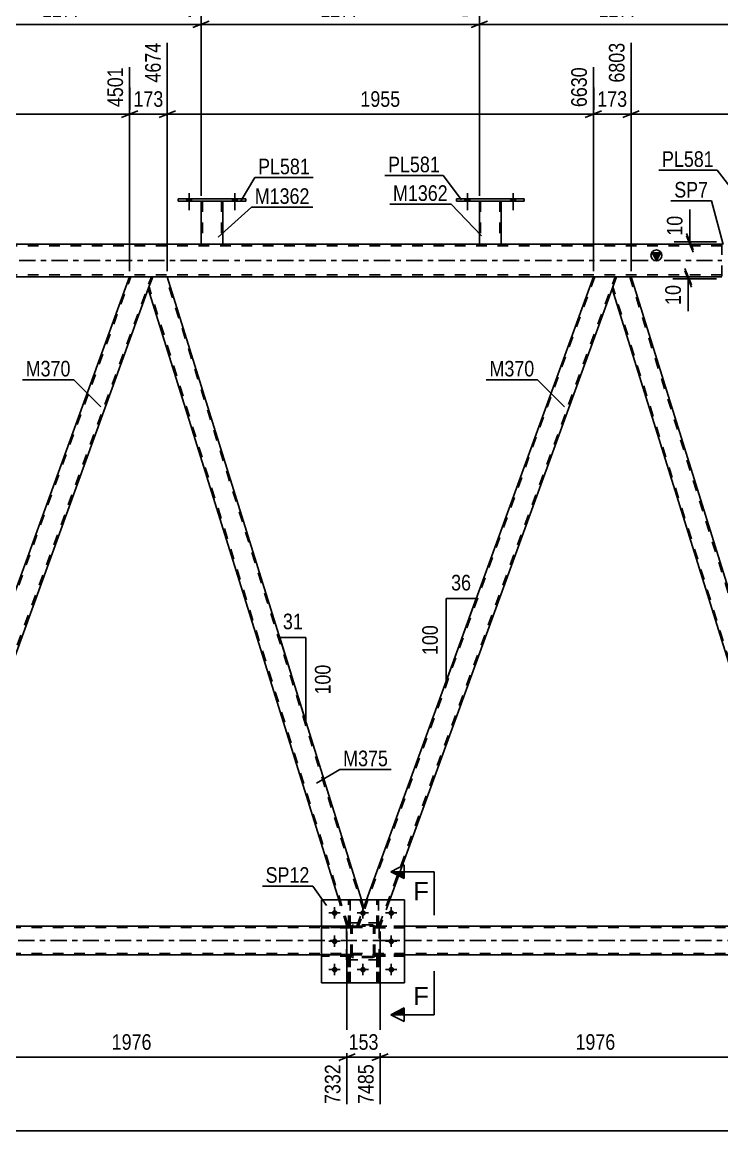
# Model space of a CAD drawing. Header units: millimetres. Extents: x -126 to 715, y -436 to 158.
# Drawn here: x 137.4 to 265.8, y -159.8 to 43.7 of the extents above; entities that cross this region are included whole.
import ezdxf

# ---------------------------------------------------------------- set-up
doc = ezdxf.new("R2010")
doc.units = ezdxf.units.MM
doc.linetypes.add('DXK_LINE_DOT2', pattern=[3.9198, 1.9599, -1.9599])
doc.linetypes.add('DXK_LINE_DOT3', pattern=[5.9187, 2.979, -0.9799, 0.9799, -0.9799])
doc.styles.add('Arial', font='ARIAL.TTF', dxfattribs={"height": 0.2})
doc.styles.add('Arial Narrow', font='ARIALN.TTF', dxfattribs={"height": 0.2})

# ---------------------------------------------------------------- blocks, each defined once
blk = doc.blocks.new('Bolt-232816294-70618 - 1357')
at = {"linetype": 'Continuous'}
for points in [[(167.59, 10.84), (168.47, 10.84), (168.47, 11.32), (167.59, 11.32)], [(175.99, 10.84), (176.87, 10.84), (176.87, 11.32), (175.99, 11.32)]]:
    blk.add_hatch(color=1, dxfattribs=at).paths.add_polyline_path(points)
at = {"color": 1, "linetype": 'Continuous'}
for p, q in [((168.03, 12.32), (168.03, 9.2)), ((176.43, 12.32), (176.43, 9.2)), ((167.59, 11.32), (167.59, 10.84)), ((168.47, 11.32), (168.47, 10.84)), ((175.99, 11.32), (175.99, 10.84)), ((176.87, 11.32), (176.87, 10.84))]:
    blk.add_line(p, q, dxfattribs=at)
blk = doc.blocks.new('Part-232816294-70592 - 1357')
at = {"color": 2, "linetype": 'Continuous'}
for p, q in [((170.23, 10.84), (170.23, 3)), ((174.23, 10.84), (174.23, 3))]:
    blk.add_line(p, q, dxfattribs=at)
at = {"color": 7, "linetype": 'DXK_LINE_DOT2'}
for p, q in [((170.23, 10.84), (174.23, 10.84)), ((170.23, 10.84), (170.23, 10.84)), ((170.23, 10.84), (170.23, 10.84)), ((170.47, 10.84), (170.47, 3)), ((173.99, 10.84), (173.99, 3)), ((174.23, 10.84), (174.23, 10.84)), ((174.23, 10.84), (174.23, 10.84)), ((174.23, 3), (170.23, 3))]:
    blk.add_line(p, q, dxfattribs=at)
blk = doc.blocks.new('Part-232816294-1746 - 1357')
at = {"color": 7, "linetype": 'DXK_LINE_DOT2'}
for p, q in [((207.55, -122.23), (202.15, -122.23)), ((202.15, -122.23), (202.15, -122.55)), ((202.15, -122.55), (207.55, -122.55)), ((202.75, -122.55), (202.75, -122.23)), ((207.55, -122.55), (207.55, -122.23))]:
    blk.add_line(p, q, dxfattribs=at)
blk = doc.blocks.new('Part-232816294-1460 - 1357')
at = {"color": 7, "linetype": 'DXK_LINE_DOT2'}
for p, q in [((113.97, -122.22), (157.36, -3)), ((117.71, -122.22), (161.1, -3)), ((161.36, -3), (157.1, -3)), ((160.54, -5.25), (161.36, -3)), ((113.71, -122.22), (114.97, -118.75)), ((117.97, -122.22), (113.71, -122.22))]:
    blk.add_line(p, q, dxfattribs=at)
at = {"color": 2, "linetype": 'Continuous'}
for p, q in [((114.97, -118.75), (157.1, -3)), ((117.97, -122.22), (160.54, -5.25))]:
    blk.add_line(p, q, dxfattribs=at)
blk = doc.blocks.new('Part-232816294-1465 - 1357')
at = {"color": 2, "linetype": 'Continuous'}
for p, q in [((161.36, -3), (160.54, -5.25)), ((199.69, -117.4), (164.03, -3)), ((195.5, -117.4), (160.54, -5.25))]:
    blk.add_line(p, q, dxfattribs=at)
at = {"color": 7, "linetype": 'DXK_LINE_DOT2'}
for p, q in [((164.03, -3), (161.36, -3)), ((199.97, -119.12), (163.78, -3)), ((197.25, -122.22), (160.68, -4.88)), ((197, -122.22), (195.5, -117.4)), ((200.11, -118.75), (199.69, -117.4)), ((198.84, -122.22), (200.11, -118.75)), ((197, -122.22), (198.84, -122.22))]:
    blk.add_line(p, q, dxfattribs=at)
blk = doc.blocks.new('Part-232816294-1470 - 1357')
at = {"color": 7, "linetype": 'DXK_LINE_DOT2'}
for p, q in [((242.49, -3), (199.1, -122.22)), ((202.85, -122.22), (246.24, -3)), ((242.24, -3), (246.49, -3)), ((246.49, -3), (245.67, -5.25)), ((200.6, -117.4), (198.84, -122.22)), ((204.86, -117.4), (203.1, -122.22)), ((203.1, -122.22), (198.84, -122.22))]:
    blk.add_line(p, q, dxfattribs=at)
at = {"color": 2, "linetype": 'Continuous'}
for p, q in [((200.6, -117.4), (242.24, -3)), ((245.67, -5.25), (204.86, -117.4))]:
    blk.add_line(p, q, dxfattribs=at)
blk = doc.blocks.new('Part-232816294-1587 - 1357')
at = {"color": 7, "linetype": 'DXK_LINE_DOT2'}
for p, q in [((202.95, -121.59), (196.95, -121.59)), ((196.95, -128.39), (196.95, -121.59)), ((202.95, -128.39), (202.95, -121.59)), ((202.95, -128.39), (196.95, -128.39))]:
    blk.add_line(p, q, dxfattribs=at)
blk = doc.blocks.new('Part-232816294-1475 - 1357')
at = {"color": 2, "linetype": 'Continuous'}
for p, q in [((246.49, -3), (245.67, -5.25)), ((285.24, -118.75), (249.16, -3)), ((245.67, -5.25), (282.13, -122.22)), ((283.98, -122.22), (285.24, -118.75))]:
    blk.add_line(p, q, dxfattribs=at)
at = {"color": 7, "linetype": 'DXK_LINE_DOT2'}
for p, q in [((249.16, -3), (246.49, -3)), ((248.91, -3), (285.11, -119.12)), ((282.39, -122.22), (245.81, -4.88)), ((283.98, -122.22), (282.13, -122.22))]:
    blk.add_line(p, q, dxfattribs=at)
blk = doc.blocks.new('Part-232816294-1588 - 1357')
at = {"color": 7, "linetype": 'DXK_LINE_DOT2'}
for p, q in [((202.95, -121.59), (196.95, -121.59)), ((196.95, -128.39), (196.95, -121.59)), ((202.95, -128.39), (202.95, -121.59)), ((202.95, -128.39), (196.95, -128.39))]:
    blk.add_line(p, q, dxfattribs=at)
blk = doc.blocks.new('Part-232816294-1595 - 1357')
at = {"color": 2, "linetype": 'Continuous'}
for p, q in [((207.55, -117.4), (192.35, -117.4)), ((192.35, -117.4), (192.35, -132.6)), ((207.55, -117.4), (207.55, -132.6)), ((207.55, -132.6), (192.35, -132.6))]:
    blk.add_line(p, q, dxfattribs=at)
blk = doc.blocks.new('Part-232816294-1748 - 1357')
at = {"color": 7, "linetype": 'DXK_LINE_DOT2'}
for p, q in [((197.62, -127.76), (197.3, -127.76)), ((197.3, -127.76), (197.3, -132.59)), ((197.62, -132.59), (197.62, -127.76)), ((197.3, -128.36), (197.62, -128.36)), ((197.3, -132.59), (197.62, -132.59))]:
    blk.add_line(p, q, dxfattribs=at)
blk = doc.blocks.new('Part-232816294-1501 - 1357')
at = {"color": 7, "linetype": 'DXK_LINE_DOT2'}
for p, q in [((198.05, -122.03), (198.23, -122)), ((198.23, -122), (198.05, -122.03)), ((201.67, -122), (198.23, -122)), ((201.67, -122), (201.85, -122.03)), ((201.85, -122.03), (201.67, -122)), ((197.75, -122.48), (197.79, -122.29)), ((197.79, -122.29), (197.75, -122.48)), ((197.75, -127.52), (197.75, -122.48)), ((197.99, -122.48), (198.01, -122.38)), ((197.99, -127.52), (197.99, -122.48)), ((198.01, -122.38), (198.06, -122.31)), ((198.06, -122.31), (198.14, -122.25)), ((198.14, -122.25), (198.23, -122.24)), ((198.23, -122.24), (201.67, -122.24)), ((201.67, -122.24), (201.76, -122.25)), ((201.76, -122.25), (201.84, -122.31)), ((201.84, -122.31), (201.89, -122.38)), ((201.89, -122.38), (201.91, -122.48)), ((201.91, -127.52), (201.91, -122.48)), ((202.11, -122.29), (202.15, -122.48)), ((202.15, -122.48), (202.11, -122.29)), ((202.15, -127.52), (202.15, -122.48)), ((197.79, -127.7), (197.75, -127.52)), ((197.75, -127.52), (197.79, -127.7)), ((198.01, -127.61), (197.99, -127.52)), ((198.06, -127.69), (198.01, -127.61)), ((198.23, -128), (198.05, -127.96)), ((198.05, -127.96), (198.23, -128)), ((198.14, -127.74), (198.06, -127.69)), ((198.23, -127.76), (198.14, -127.74)), ((201.67, -127.76), (198.23, -127.76)), ((201.67, -128), (198.23, -128)), ((201.76, -127.74), (201.67, -127.76)), ((201.85, -127.96), (201.67, -128)), ((201.67, -128), (201.85, -127.96)), ((201.84, -127.69), (201.76, -127.74)), ((201.89, -127.61), (201.84, -127.69)), ((201.91, -127.52), (201.89, -127.61)), ((202.15, -127.52), (202.11, -127.7)), ((202.11, -127.7), (202.15, -127.52))]:
    blk.add_line(p, q, dxfattribs=at)
at = {"color": 7, "linetype": 'DXK_LINE_DOT3'}
blk.add_line((199.95, -125), (199.95, -125), dxfattribs=at)
at = {"color": 7, "linetype": 'DXK_LINE_DOT2'}
for centre, start, end in [((198.23, -122.48), 112.5, 157.5), ((198.23, -122.48), 112.5, 157.5), ((201.67, -122.48), 22.5, 67.5), ((201.67, -122.48), 22.5, 67.5), ((198.23, -127.52), 202.5, 247.5), ((198.23, -127.52), 202.5, 247.5), ((201.67, -127.52), 292.5, 337.5), ((201.67, -127.52), 292.5, 337.5)]:
    blk.add_arc(centre, 0.48, start, end, dxfattribs=at)
blk = doc.blocks.new('Part-232816294-1589 - 1357')
at = {"color": 7, "linetype": 'DXK_LINE_DOT2'}
for p, q in [((198.05, -122.03), (198.23, -122)), ((198.23, -122), (198.05, -122.03)), ((201.67, -122), (198.23, -122)), ((201.67, -122), (201.85, -122.03)), ((201.85, -122.03), (201.67, -122)), ((197.75, -122.48), (197.79, -122.29)), ((197.79, -122.29), (197.75, -122.48)), ((197.75, -127.52), (197.75, -122.48)), ((197.99, -122.48), (198.01, -122.38)), ((197.99, -127.52), (197.99, -122.48)), ((198.01, -122.38), (198.06, -122.31)), ((198.06, -122.31), (198.14, -122.25)), ((198.14, -122.25), (198.23, -122.24)), ((198.23, -122.24), (201.67, -122.24)), ((201.67, -122.24), (201.76, -122.25)), ((201.76, -122.25), (201.84, -122.31)), ((201.84, -122.31), (201.89, -122.38)), ((201.89, -122.38), (201.91, -122.48)), ((201.91, -127.52), (201.91, -122.48)), ((202.11, -122.29), (202.15, -122.48)), ((202.15, -122.48), (202.11, -122.29)), ((202.15, -127.52), (202.15, -122.48)), ((197.79, -127.7), (197.75, -127.52)), ((197.75, -127.52), (197.79, -127.7)), ((198.01, -127.61), (197.99, -127.52)), ((198.06, -127.69), (198.01, -127.61)), ((198.23, -128), (198.05, -127.96)), ((198.05, -127.96), (198.23, -128)), ((198.14, -127.74), (198.06, -127.69)), ((198.23, -127.76), (198.14, -127.74)), ((201.67, -127.76), (198.23, -127.76)), ((201.67, -128), (198.23, -128)), ((201.76, -127.74), (201.67, -127.76)), ((201.85, -127.96), (201.67, -128)), ((201.67, -128), (201.85, -127.96)), ((201.84, -127.69), (201.76, -127.74)), ((201.89, -127.61), (201.84, -127.69)), ((201.91, -127.52), (201.89, -127.61)), ((202.15, -127.52), (202.11, -127.7)), ((202.11, -127.7), (202.15, -127.52))]:
    blk.add_line(p, q, dxfattribs=at)
at = {"color": 7, "linetype": 'DXK_LINE_DOT3'}
blk.add_line((199.95, -125), (199.95, -125), dxfattribs=at)
at = {"color": 7, "linetype": 'DXK_LINE_DOT2'}
for centre, start, end in [((198.23, -122.48), 112.5, 157.5), ((198.23, -122.48), 112.5, 157.5), ((201.67, -122.48), 22.5, 67.5), ((201.67, -122.48), 22.5, 67.5), ((198.23, -127.52), 202.5, 247.5), ((198.23, -127.52), 202.5, 247.5), ((201.67, -127.52), 292.5, 337.5), ((201.67, -127.52), 292.5, 337.5)]:
    blk.add_arc(centre, 0.48, start, end, dxfattribs=at)
blk = doc.blocks.new('Part-232816294-1590 - 1357')
at = {"color": 7, "linetype": 'DXK_LINE_DOT2'}
for p, q in [((192.35, -117.4), (207.55, -117.4)), ((192.35, -117.4), (192.35, -132.6)), ((207.55, -117.4), (207.55, -132.6)), ((192.35, -132.6), (207.55, -132.6))]:
    blk.add_line(p, q, dxfattribs=at)
blk = doc.blocks.new('Part-232816294-1596 - 1357')
at = {"color": 7, "linetype": 'DXK_LINE_DOT2'}
for p, q in [((202.5, -132.59), (202.5, -127.76)), ((202.5, -127.76), (202.82, -127.76)), ((202.82, -127.76), (202.82, -132.59)), ((202.5, -128.36), (202.82, -128.36)), ((202.82, -132.59), (202.5, -132.59))]:
    blk.add_line(p, q, dxfattribs=at)
blk = doc.blocks.new('Part-232816294-1597 - 1357')
at = {"color": 7, "linetype": 'DXK_LINE_DOT2'}
for p, q in [((197.3, -132.59), (197.3, -127.76)), ((197.3, -127.76), (197.62, -127.76)), ((197.62, -127.76), (197.62, -132.59)), ((197.3, -128.36), (197.62, -128.36)), ((197.62, -132.59), (197.3, -132.59))]:
    blk.add_line(p, q, dxfattribs=at)
blk = doc.blocks.new('Part-232816294-1639 - 1357')
at = {"color": 7, "linetype": 'DXK_LINE_DOT2'}
for p, q in [((595.76, -122.46), (-64.56, -122.46)), ((22.08, -122.22), (595.76, -122.22)), ((207.55, -122.22), (192.35, -122.22)), ((595.76, -127.26), (-64.56, -127.26)), ((207.55, -127.5), (192.35, -127.5))]:
    blk.add_line(p, q, dxfattribs=at)
at = {"color": 2, "linetype": 'Continuous'}
for p, q in [((192.35, -122.22), (37.28, -122.22)), ((447.76, -122.22), (207.55, -122.22)), ((192.35, -127.5), (37.28, -127.5)), ((447.76, -127.5), (207.55, -127.5))]:
    blk.add_line(p, q, dxfattribs=at)
at = {"color": 7, "linetype": 'DXK_LINE_DOT3'}
blk.add_line((-64.56, -124.86), (595.76, -124.86), dxfattribs=at)
blk = doc.blocks.new('Bolt-232816294-1716 - 1357')
at = {"color": 1, "linetype": 'Continuous'}
for p, q in [((193.71, -119.8), (194.4, -119.8)), ((194.75, -118.76), (194.75, -119.45)), ((195.79, -119.8), (195.1, -119.8)), ((198.91, -119.8), (199.6, -119.8)), ((199.95, -118.76), (199.95, -119.45)), ((200.99, -119.8), (200.3, -119.8)), ((204.11, -119.8), (204.8, -119.8)), ((205.15, -118.76), (205.15, -119.45)), ((206.19, -119.8), (205.5, -119.8)), ((194.75, -120.84), (194.75, -120.14)), ((199.95, -120.84), (199.95, -120.14)), ((205.15, -120.84), (205.15, -120.14)), ((194.75, -123.96), (194.75, -124.65)), ((205.15, -123.96), (205.15, -124.65)), ((193.71, -125), (194.4, -125)), ((194.75, -126.04), (194.75, -125.34)), ((195.79, -125), (195.1, -125)), ((204.11, -125), (204.8, -125)), ((205.15, -126.04), (205.15, -125.34)), ((206.19, -125), (205.5, -125)), ((193.71, -130.2), (194.4, -130.2)), ((194.75, -129.16), (194.75, -129.85)), ((195.79, -130.2), (195.1, -130.2)), ((198.91, -130.2), (199.6, -130.2)), ((199.95, -129.16), (199.95, -129.85)), ((200.99, -130.2), (200.3, -130.2)), ((204.11, -130.2), (204.8, -130.2)), ((205.15, -129.16), (205.15, -129.85)), ((206.19, -130.2), (205.5, -130.2)), ((194.75, -131.24), (194.75, -130.54)), ((199.95, -131.24), (199.95, -130.54)), ((205.15, -131.24), (205.15, -130.54))]:
    blk.add_line(p, q, dxfattribs=at)
blk = doc.blocks.new('Bolt-232816294-1717 - 1357')
at = {"linetype": 'Continuous'}
for points in [[(195.27, -119.8, -1), (194.23, -119.8, -1)], [(200.47, -119.8, -1), (199.43, -119.8, -1)], [(205.67, -119.8, -1), (204.63, -119.8, -1)], [(195.27, -125, -1), (194.23, -125, -1)], [(205.67, -125, -1), (204.63, -125, -1)], [(195.27, -130.2, -1), (194.23, -130.2, -1)], [(200.47, -130.2, -1), (199.43, -130.2, -1)], [(205.67, -130.2, -1), (204.63, -130.2, -1)]]:
    blk.add_hatch(color=1, dxfattribs=at).paths.add_polyline_path(points)
at = {"color": 1, "linetype": 'Continuous'}
for p, q in [((195.79, -119.8), (193.71, -119.8)), ((194.75, -118.76), (194.75, -120.84)), ((200.99, -119.8), (198.91, -119.8)), ((199.95, -118.76), (199.95, -120.84)), ((206.19, -119.8), (204.11, -119.8)), ((205.15, -118.76), (205.15, -120.84)), ((194.75, -123.96), (194.75, -126.04)), ((205.15, -123.96), (205.15, -126.04)), ((195.79, -125), (193.71, -125)), ((206.19, -125), (204.11, -125)), ((195.79, -130.2), (193.71, -130.2)), ((194.75, -129.16), (194.75, -131.24)), ((200.99, -130.2), (198.91, -130.2)), ((199.95, -129.16), (199.95, -131.24)), ((206.19, -130.2), (204.11, -130.2)), ((205.15, -129.16), (205.15, -131.24))]:
    blk.add_line(p, q, dxfattribs=at)
blk = doc.blocks.new('Bolt-232816294-70620 - 1357')
at = {"linetype": 'Continuous'}
for points in [[(218.67, 10.84), (219.55, 10.84), (219.55, 11.32), (218.67, 11.32)], [(227.07, 10.84), (227.95, 10.84), (227.95, 11.32), (227.07, 11.32)]]:
    blk.add_hatch(color=1, dxfattribs=at).paths.add_polyline_path(points)
at = {"color": 1, "linetype": 'Continuous'}
for p, q in [((219.11, 12.32), (219.11, 9.2)), ((227.51, 12.32), (227.51, 9.2)), ((218.67, 11.32), (218.67, 10.84)), ((219.55, 11.32), (219.55, 10.84)), ((227.07, 11.32), (227.07, 10.84)), ((227.95, 11.32), (227.95, 10.84))]:
    blk.add_line(p, q, dxfattribs=at)
blk = doc.blocks.new('Bolt-232816294-70621 - 1357')
at = {"linetype": 'Continuous'}
for points in [[(218.67, 10.84), (219.55, 10.84), (219.55, 11.32), (218.67, 11.32)], [(227.07, 10.84), (227.95, 10.84), (227.95, 11.32), (227.07, 11.32)]]:
    blk.add_hatch(color=1, dxfattribs=at).paths.add_polyline_path(points)
at = {"color": 1, "linetype": 'Continuous'}
for p, q in [((219.11, 12.32), (219.11, 9.2)), ((227.51, 12.32), (227.51, 9.2)), ((218.67, 11.32), (218.67, 10.84)), ((219.55, 11.32), (219.55, 10.84)), ((227.07, 11.32), (227.07, 10.84)), ((227.95, 11.32), (227.95, 10.84))]:
    blk.add_line(p, q, dxfattribs=at)
blk = doc.blocks.new('Part-232816294-1741 - 1357')
at = {"color": 7, "linetype": 'DXK_LINE_DOT2'}
for p, q in [((202.5, -122.24), (202.5, -117.39)), ((202.5, -117.39), (202.82, -117.39)), ((202.82, -117.39), (202.82, -122.24)), ((202.5, -121.64), (202.82, -121.64)), ((202.82, -122.24), (202.5, -122.24))]:
    blk.add_line(p, q, dxfattribs=at)
blk = doc.blocks.new('Part-232816294-1742 - 1357')
at = {"color": 7, "linetype": 'DXK_LINE_DOT2'}
for p, q in [((197.3, -122.24), (197.3, -117.39)), ((197.3, -117.39), (197.62, -117.39)), ((197.62, -117.39), (197.62, -122.24)), ((197.3, -121.64), (197.62, -121.64)), ((197.3, -122.2), (197.3, -122.24)), ((197.62, -122.24), (197.3, -122.24))]:
    blk.add_line(p, q, dxfattribs=at)
blk = doc.blocks.new('Part-232816294-1743 - 1357')
at = {"color": 7, "linetype": 'DXK_LINE_DOT2'}
for p, q in [((197.75, -127.43), (192.35, -127.43)), ((192.35, -127.43), (192.35, -127.75)), ((197.75, -127.75), (192.35, -127.75)), ((197.15, -127.75), (197.15, -127.43)), ((197.75, -127.75), (197.75, -127.43))]:
    blk.add_line(p, q, dxfattribs=at)
blk = doc.blocks.new('Part-232816294-1744 - 1357')
at = {"color": 7, "linetype": 'DXK_LINE_DOT2'}
for p, q in [((197.75, -122.23), (192.35, -122.23)), ((192.35, -122.23), (192.35, -122.55)), ((197.75, -122.55), (192.35, -122.55)), ((197.15, -122.55), (197.15, -122.23)), ((197.75, -122.55), (197.75, -122.23))]:
    blk.add_line(p, q, dxfattribs=at)
blk = doc.blocks.new('Part-232816294-1745 - 1357')
at = {"color": 7, "linetype": 'DXK_LINE_DOT2'}
for p, q in [((207.55, -127.43), (202.15, -127.43)), ((202.15, -127.43), (202.15, -127.75)), ((202.15, -127.75), (207.55, -127.75)), ((202.75, -127.75), (202.75, -127.43)), ((207.55, -127.75), (207.55, -127.43))]:
    blk.add_line(p, q, dxfattribs=at)
blk = doc.blocks.new('Part-232816294-70593 - 1357')
at = {"color": 2, "linetype": 'Continuous'}
for p, q in [((166.03, 10.84), (166.03, 11.32)), ((166.03, 11.32), (178.43, 11.32)), ((178.43, 10.84), (166.03, 10.84)), ((178.43, 11.32), (178.43, 10.84))]:
    blk.add_line(p, q, dxfattribs=at)
blk = doc.blocks.new('Part-232816294-1747 - 1357')
at = {"color": 7, "linetype": 'DXK_LINE_DOT2'}
for p, q in [((202.82, -127.76), (202.5, -127.76)), ((202.5, -127.76), (202.5, -132.59)), ((202.82, -132.59), (202.82, -127.76)), ((202.5, -128.36), (202.82, -128.36)), ((202.5, -132.59), (202.82, -132.59))]:
    blk.add_line(p, q, dxfattribs=at)
blk = doc.blocks.new('Part-232816294-1749 - 1357')
at = {"color": 2, "linetype": 'Continuous'}
for p, q in [((202.5, -117.4), (202.5, -117.39)), ((202.82, -117.39), (202.5, -117.39)), ((202.82, -117.4), (202.82, -117.39))]:
    blk.add_line(p, q, dxfattribs=at)
at = {"color": 7, "linetype": 'DXK_LINE_DOT2'}
for p, q in [((202.5, -122.24), (202.5, -117.4)), ((202.82, -122.24), (202.82, -117.4)), ((202.5, -121.64), (202.82, -121.64)), ((202.82, -122.24), (202.5, -122.24))]:
    blk.add_line(p, q, dxfattribs=at)
blk = doc.blocks.new('Part-232816294-1750 - 1357')
at = {"color": 2, "linetype": 'Continuous'}
for p, q in [((197.3, -117.4), (197.3, -117.39)), ((197.62, -117.39), (197.3, -117.39)), ((197.62, -117.4), (197.62, -117.39))]:
    blk.add_line(p, q, dxfattribs=at)
at = {"color": 7, "linetype": 'DXK_LINE_DOT2'}
for p, q in [((197.3, -122.24), (197.3, -117.4)), ((197.62, -122.24), (197.62, -117.4)), ((197.3, -121.64), (197.62, -121.64)), ((197.62, -122.24), (197.3, -122.24))]:
    blk.add_line(p, q, dxfattribs=at)
blk = doc.blocks.new('Part-232816294-1751 - 1357')
at = {"color": 7, "linetype": 'DXK_LINE_DOT2'}
for p, q in [((197.75, -127.43), (192.35, -127.43)), ((192.35, -127.75), (192.35, -127.43)), ((197.75, -127.75), (192.35, -127.75)), ((197.15, -127.75), (197.15, -127.43)), ((197.75, -127.43), (197.75, -127.75))]:
    blk.add_line(p, q, dxfattribs=at)
blk = doc.blocks.new('Part-232816294-1752 - 1357')
at = {"color": 7, "linetype": 'DXK_LINE_DOT2'}
for p, q in [((197.75, -122.23), (192.35, -122.23)), ((192.35, -122.55), (192.35, -122.23)), ((197.75, -122.55), (192.35, -122.55)), ((197.15, -122.55), (197.15, -122.23)), ((197.75, -122.23), (197.75, -122.55))]:
    blk.add_line(p, q, dxfattribs=at)
blk = doc.blocks.new('Part-232816294-1753 - 1357')
at = {"color": 7, "linetype": 'DXK_LINE_DOT2'}
for p, q in [((202.15, -127.75), (202.15, -127.43)), ((202.15, -127.43), (207.55, -127.43)), ((207.55, -127.75), (202.15, -127.75)), ((202.75, -127.75), (202.75, -127.43)), ((207.55, -127.43), (207.55, -127.75))]:
    blk.add_line(p, q, dxfattribs=at)
blk = doc.blocks.new('Part-232816294-1754 - 1357')
at = {"color": 7, "linetype": 'DXK_LINE_DOT2'}
for p, q in [((202.15, -122.55), (202.15, -122.23)), ((202.15, -122.23), (207.55, -122.23)), ((207.55, -122.55), (202.15, -122.55)), ((202.75, -122.55), (202.75, -122.23)), ((207.55, -122.23), (207.55, -122.55))]:
    blk.add_line(p, q, dxfattribs=at)
blk = doc.blocks.new('Part-232816294-7418 - 1357')
at = {"linetype": 'Continuous'}
blk.add_hatch(color=2, dxfattribs=at).paths.add_polyline_path([(253.82, 0), (253.02, 1.4), (254.62, 1.4)])
at = {"color": 7, "linetype": 'DXK_LINE_DOT2'}
for p, q in [((265.82, 2.68), (-22.94, 2.68)), ((265.82, 3), (265.82, -3)), ((265.82, -2.68), (-22.94, -2.68))]:
    blk.add_line(p, q, dxfattribs=at)
at = {"color": 2, "linetype": 'Continuous'}
for p, q in [((265.82, 3), (77.71, 3)), ((253.82, 0), (253.02, 1.4)), ((253.02, 1.4), (254.62, 1.4)), ((254.62, 1.4), (253.82, 0)), ((265.82, -3), (77.71, -3))]:
    blk.add_line(p, q, dxfattribs=at)
at = {"color": 7, "linetype": 'DXK_LINE_DOT3'}
blk.add_line((-22.94, 0), (265.82, 0), dxfattribs=at)
at = {"color": 2, "linetype": 'Continuous'}
blk.add_circle((253.82, 0.9), 1, dxfattribs=at)
blk = doc.blocks.new('Part-232816294-70594 - 1357')
at = {"color": 2, "linetype": 'Continuous'}
for p, q in [((221.31, 10.84), (221.31, 3)), ((225.31, 10.84), (225.31, 3))]:
    blk.add_line(p, q, dxfattribs=at)
at = {"color": 7, "linetype": 'DXK_LINE_DOT2'}
for p, q in [((221.31, 10.84), (225.31, 10.84)), ((221.31, 10.84), (221.31, 10.84)), ((221.31, 10.84), (221.31, 10.84)), ((221.55, 10.84), (221.55, 3)), ((225.07, 10.84), (225.07, 3)), ((225.31, 10.84), (225.31, 10.84)), ((225.31, 10.84), (225.31, 10.84)), ((225.31, 3), (221.31, 3))]:
    blk.add_line(p, q, dxfattribs=at)
blk = doc.blocks.new('Part-232816294-70595 - 1357')
at = {"color": 2, "linetype": 'Continuous'}
for p, q in [((217.11, 10.84), (217.11, 11.32)), ((217.11, 11.32), (229.51, 11.32)), ((229.51, 10.84), (217.11, 10.84)), ((229.51, 11.32), (229.51, 10.84))]:
    blk.add_line(p, q, dxfattribs=at)
blk = doc.blocks.new('Bolt-232816294-70619 - 1357')
at = {"linetype": 'Continuous'}
for points in [[(167.59, 10.84), (168.47, 10.84), (168.47, 11.32), (167.59, 11.32)], [(175.99, 10.84), (176.87, 10.84), (176.87, 11.32), (175.99, 11.32)]]:
    blk.add_hatch(color=1, dxfattribs=at).paths.add_polyline_path(points)
at = {"color": 1, "linetype": 'Continuous'}
for p, q in [((168.03, 12.32), (168.03, 9.2)), ((176.43, 12.32), (176.43, 9.2)), ((167.59, 11.32), (167.59, 10.84)), ((168.47, 11.32), (168.47, 10.84)), ((175.99, 11.32), (175.99, 10.84)), ((176.87, 11.32), (176.87, 10.84))]:
    blk.add_line(p, q, dxfattribs=at)
blk = doc.blocks.new('StraightDimension-232816294-47688 - 1357')
at = {"color": 7, "linetype": 'Continuous'}
blk.add_line((-73.82, -159.79), (650.69, -159.79), dxfattribs=at)
blk = doc.blocks.new('StraightDimension-232816294-84327 - 1357')
at = {"color": 7, "linetype": 'Continuous'}
for p, q in [((119.15, 11.84), (119.15, 51.93)), ((170.23, 11.84), (170.23, 51.93)), ((120.65, 43.92), (117.65, 42.72)), ((119.15, 43.32), (170.23, 43.32)), ((168.73, 42.72), (171.73, 43.92))]:
    blk.add_line(p, q, dxfattribs=at)
at = {"color": 0, "linetype": 'Continuous'}
blk.add_wipeout([(169.63, 52.53), (165.43, 52.53), (165.43, 44.02), (169.63, 44.02)], dxfattribs=at)
at = {"color": 0}
blk.add_wipeout([(148.95, 44.07), (148.95, 48.27), (140.44, 48.27), (140.44, 44.07)], dxfattribs=at)
at = {"color": 3, "linetype": 'Continuous', "style": 'Arial Narrow'}
blk.add_text('4829', height=2.863, rotation=90.0002, dxfattribs=at).set_placement((169.03, 44.62))
at = {"color": 3, "style": 'Arial Narrow'}
blk.add_text('1277', height=2.863, dxfattribs=at).set_placement((141.04, 44.67))
blk = doc.blocks.new('StraightDimension-232816294-47804 - 1357')
at = {"color": 7, "linetype": 'Continuous'}
for p, q in [((117.97, -123.22), (117.97, -154.87)), ((197, -123.22), (197, -154.87)), ((119.47, -145.66), (116.47, -146.86)), ((117.97, -146.26), (197, -146.26)), ((195.5, -146.86), (198.5, -145.66))]:
    blk.add_line(p, q, dxfattribs=at)
at = {"color": 0}
blk.add_wipeout([(161.74, -145.51), (161.74, -141.31), (153.23, -141.31), (153.23, -145.51)], dxfattribs=at)
at = {"color": 0, "linetype": 'Continuous'}
blk.add_wipeout([(196.4, -146.96), (192.2, -146.96), (192.2, -155.47), (196.4, -155.47)], dxfattribs=at)
at = {"color": 3, "style": 'Arial Narrow'}
blk.add_text('1976', height=2.863, dxfattribs=at).set_placement((153.83, -144.91))
at = {"color": 3, "linetype": 'Continuous', "style": 'Arial Narrow'}
blk.add_text('7332', height=2.863, rotation=90.0002, dxfattribs=at).set_placement((195.8, -154.87))
blk = doc.blocks.new('AngleDimension-232816294-48799 - 1357')
at = {"color": 7, "linetype": 'Continuous'}
for p, q in [((215.19, -62.09), (220.73, -62.09)), ((215.19, -77.32), (220.73, -62.09)), ((215.19, -77.32), (215.19, -62.09)), ((215.42, -76.68), (215.19, -77.32))]:
    blk.add_line(p, q, dxfattribs=at)
at = {"color": 0}
for points in [[(220.39, -61.19), (220.39, -56.99), (215.53, -56.99), (215.53, -61.19)], [(214.29, -66.36), (210.09, -66.36), (210.09, -73.05), (214.29, -73.05)]]:
    blk.add_wipeout(points, dxfattribs=at)
at = {"color": 3, "style": 'Arial Narrow'}
blk.add_text('36', height=2.863, dxfattribs=at).set_placement((216.13, -60.59))
blk.add_text('100', height=2.863, rotation=90.0002, dxfattribs=at).set_placement((213.69, -72.45))
blk = doc.blocks.new('StraightDimension-232816294-84326 - 1357')
at = {"color": 7, "linetype": 'Continuous'}
for p, q in [((170.23, 11.84), (170.23, 51.93)), ((221.31, 11.84), (221.31, 51.93)), ((171.73, 43.92), (168.73, 42.72)), ((170.23, 43.32), (221.31, 43.32)), ((219.81, 42.72), (222.81, 43.92))]:
    blk.add_line(p, q, dxfattribs=at)
at = {"color": 0, "linetype": 'Continuous'}
blk.add_wipeout([(220.71, 52.53), (216.51, 52.53), (216.51, 44.02), (220.71, 44.02)], dxfattribs=at)
at = {"color": 0}
blk.add_wipeout([(200.03, 44.07), (200.03, 48.27), (191.52, 48.27), (191.52, 44.07)], dxfattribs=at)
at = {"color": 3, "linetype": 'Continuous', "style": 'Arial Narrow'}
blk.add_text('6106', height=2.863, rotation=90.0002, dxfattribs=at).set_placement((220.11, 44.62))
at = {"color": 3, "style": 'Arial Narrow'}
blk.add_text('1277', height=2.863, dxfattribs=at).set_placement((192.12, 44.67))
blk = doc.blocks.new('StraightDimension-232816294-84325 - 1357')
at = {"color": 7, "linetype": 'Continuous'}
for p, q in [((221.31, 11.84), (221.31, 51.93)), ((272.39, 11.84), (272.39, 51.93)), ((222.81, 43.92), (219.81, 42.72)), ((221.31, 43.32), (272.39, 43.32)), ((270.89, 42.72), (273.89, 43.92))]:
    blk.add_line(p, q, dxfattribs=at)
at = {"color": 0, "linetype": 'Continuous'}
blk.add_wipeout([(271.79, 52.53), (267.59, 52.53), (267.59, 44.02), (271.79, 44.02)], dxfattribs=at)
at = {"color": 0}
blk.add_wipeout([(251.11, 44.07), (251.11, 48.27), (242.6, 48.27), (242.6, 44.07)], dxfattribs=at)
at = {"color": 3, "linetype": 'Continuous', "style": 'Arial Narrow'}
blk.add_text('7383', height=2.863, rotation=90.0002, dxfattribs=at).set_placement((271.19, 44.62))
at = {"color": 3, "style": 'Arial Narrow'}
blk.add_text('1277', height=2.863, dxfattribs=at).set_placement((243.2, 44.67))
blk = doc.blocks.new('StraightDimension-232816294-48164 - 1357')
at = {"color": 7, "linetype": 'Continuous'}
for p, q in [((164.03, -2), (164.03, 39.94)), ((157.1, -2), (157.1, 35.44)), ((155.6, 26.23), (158.6, 27.43)), ((157.1, 26.83), (164.03, 26.83)), ((165.53, 27.43), (162.53, 26.23))]:
    blk.add_line(p, q, dxfattribs=at)
at = {"color": 0}
blk.add_wipeout([(163.91, 27.58), (163.91, 31.78), (157.22, 31.78), (157.22, 27.58)], dxfattribs=at)
at = {"color": 0, "linetype": 'Continuous'}
blk.add_wipeout([(163.43, 40.54), (159.23, 40.54), (159.23, 32.03), (163.43, 32.03)], dxfattribs=at)
at = {"color": 3, "linetype": 'Continuous', "style": 'Arial Narrow'}
blk.add_text('4674', height=2.863, rotation=90.0002, dxfattribs=at).set_placement((162.83, 32.63))
at = {"color": 3, "style": 'Arial Narrow'}
blk.add_text('173', height=2.863, dxfattribs=at).set_placement((157.82, 28.18))
blk = doc.blocks.new('StraightDimension-232816294-47630 - 1357')
at = {"color": 7, "linetype": 'Continuous'}
for p, q in [((259.35, 4.9), (260.55, 1.9)), ((260.55, 1.5), (259.35, 4.5)), ((264.82, 3.4), (257.1, 3.4)), ((264.82, 3), (257.1, 3)), ((259.95, 3), (259.95, 3.4))]:
    blk.add_line(p, q, dxfattribs=at)
at = {"color": 0}
blk.add_wipeout([(259.2, 8.78), (255, 8.78), (255, 3.92), (259.2, 3.92)], dxfattribs=at)
at = {"color": 7, "linetype": 'Continuous'}
blk.add_line((259.95, 3.4), (259.95, 9.31), dxfattribs=at)
blk.add_line((259.95, 3.4), (259.95, 9.31), dxfattribs=at)
at = {"color": 3, "style": 'Arial Narrow'}
blk.add_text('10', height=2.863, rotation=90.0002, dxfattribs=at).set_placement((258.6, 4.52))
blk = doc.blocks.new('StraightDimension-232816294-47639 - 1357')
at = {"color": 7, "linetype": 'Continuous'}
for p, q in [((259.05, -1.5), (260.25, -4.5)), ((260.25, -4.9), (259.05, -1.9)), ((264.82, -3), (256.8, -3)), ((264.82, -3.4), (256.8, -3.4)), ((259.65, -3.4), (259.65, -3))]:
    blk.add_line(p, q, dxfattribs=at)
at = {"color": 0}
blk.add_wipeout([(258.9, -3.93), (254.7, -3.93), (254.7, -8.78), (258.9, -8.78)], dxfattribs=at)
at = {"color": 7, "linetype": 'Continuous'}
blk.add_line((259.65, -3.4), (259.65, -9.31), dxfattribs=at)
blk.add_line((259.65, -3.4), (259.65, -9.31), dxfattribs=at)
at = {"color": 3, "style": 'Arial Narrow'}
blk.add_text('10', height=2.863, rotation=90.0002, dxfattribs=at).set_placement((258.3, -8.18))
blk = doc.blocks.new('StraightDimension-232816294-47802 - 1357')
at = {"color": 7, "linetype": 'Continuous'}
for p, q in [((203.1, -123.22), (203.1, -154.87)), ((282.13, -123.22), (282.13, -154.87)), ((204.6, -145.66), (201.6, -146.86)), ((203.1, -146.26), (282.13, -146.26)), ((280.63, -146.86), (283.63, -145.66))]:
    blk.add_line(p, q, dxfattribs=at)
at = {"color": 0}
blk.add_wipeout([(246.87, -145.51), (246.87, -141.31), (238.36, -141.31), (238.36, -145.51)], dxfattribs=at)
at = {"color": 0, "linetype": 'Continuous'}
blk.add_wipeout([(281.53, -146.96), (277.33, -146.96), (277.33, -155.47), (281.53, -155.47)], dxfattribs=at)
at = {"color": 3, "style": 'Arial Narrow'}
blk.add_text('1976', height=2.863, dxfattribs=at).set_placement((238.96, -144.91))
at = {"color": 3, "linetype": 'Continuous', "style": 'Arial Narrow'}
blk.add_text('9460', height=2.863, rotation=90.0002, dxfattribs=at).set_placement((280.93, -154.87))
blk = doc.blocks.new('StraightDimension-232816294-47803 - 1357')
at = {"color": 7, "linetype": 'Continuous'}
for p, q in [((197, -123.22), (197, -154.87)), ((203.1, -123.22), (203.1, -154.87)), ((195.5, -146.86), (198.5, -145.66)), ((197, -146.26), (203.1, -146.26)), ((204.6, -145.66), (201.6, -146.86))]:
    blk.add_line(p, q, dxfattribs=at)
at = {"color": 0}
blk.add_wipeout([(203.39, -145.51), (203.39, -141.31), (196.71, -141.31), (196.71, -145.51)], dxfattribs=at)
at = {"color": 0, "linetype": 'Continuous'}
blk.add_wipeout([(202.5, -146.96), (198.3, -146.96), (198.3, -155.47), (202.5, -155.47)], dxfattribs=at)
at = {"color": 3, "style": 'Arial Narrow'}
blk.add_text('153', height=2.863, dxfattribs=at).set_placement((197.31, -144.91))
at = {"color": 3, "linetype": 'Continuous', "style": 'Arial Narrow'}
blk.add_text('7485', height=2.863, rotation=90.0002, dxfattribs=at).set_placement((201.9, -154.87))
blk = doc.blocks.new('StraightDimension-232816294-48161 - 1357')
at = {"color": 7, "linetype": 'Continuous'}
for p, q in [((249.16, -2), (249.16, 39.94)), ((328.1, 0), (328.1, 35.44)), ((250.66, 27.43), (247.66, 26.23)), ((249.16, 26.83), (328.1, 26.83)), ((326.6, 26.23), (329.6, 27.43))]:
    blk.add_line(p, q, dxfattribs=at)
at = {"color": 0, "linetype": 'Continuous'}
blk.add_wipeout([(327.5, 36.04), (323.3, 36.04), (323.3, 27.53), (327.5, 27.53)], dxfattribs=at)
at = {"color": 0}
blk.add_wipeout([(292.89, 27.58), (292.89, 31.78), (284.37, 31.78), (284.37, 27.58)], dxfattribs=at)
at = {"color": 3, "linetype": 'Continuous', "style": 'Arial Narrow'}
blk.add_text('8776', height=2.863, rotation=90.0002, dxfattribs=at).set_placement((326.9, 28.13))
at = {"color": 3, "style": 'Arial Narrow'}
blk.add_text('1973', height=2.863, dxfattribs=at).set_placement((284.97, 28.18))
blk = doc.blocks.new('StraightDimension-232816294-48162 - 1357')
at = {"color": 7, "linetype": 'Continuous'}
for p, q in [((249.16, -2), (249.16, 39.94)), ((242.24, -2), (242.24, 35.44)), ((240.74, 26.23), (243.74, 27.43)), ((242.24, 26.83), (249.16, 26.83)), ((250.66, 27.43), (247.66, 26.23))]:
    blk.add_line(p, q, dxfattribs=at)
at = {"color": 0}
blk.add_wipeout([(249.04, 27.58), (249.04, 31.78), (242.36, 31.78), (242.36, 27.58)], dxfattribs=at)
at = {"color": 0, "linetype": 'Continuous'}
blk.add_wipeout([(248.56, 40.54), (244.36, 40.54), (244.36, 32.03), (248.56, 32.03)], dxfattribs=at)
at = {"color": 3, "linetype": 'Continuous', "style": 'Arial Narrow'}
blk.add_text('6803', height=2.863, rotation=90.0002, dxfattribs=at).set_placement((247.96, 32.63))
at = {"color": 3, "style": 'Arial Narrow'}
blk.add_text('173', height=2.863, dxfattribs=at).set_placement((242.96, 28.18))
blk = doc.blocks.new('StraightDimension-232816294-48163 - 1357')
at = {"color": 7, "linetype": 'Continuous'}
for p, q in [((164.03, -2), (164.03, 39.94)), ((242.24, -2), (242.24, 35.44)), ((165.53, 27.43), (162.53, 26.23)), ((164.03, 26.83), (242.24, 26.83)), ((240.74, 26.23), (243.74, 27.43))]:
    blk.add_line(p, q, dxfattribs=at)
at = {"color": 0, "linetype": 'Continuous'}
blk.add_wipeout([(241.64, 36.04), (237.44, 36.04), (237.44, 27.53), (241.64, 27.53)], dxfattribs=at)
at = {"color": 0}
blk.add_wipeout([(207.39, 27.58), (207.39, 31.78), (198.88, 31.78), (198.88, 27.58)], dxfattribs=at)
at = {"color": 3, "linetype": 'Continuous', "style": 'Arial Narrow'}
blk.add_text('6630', height=2.863, rotation=90.0002, dxfattribs=at).set_placement((241.04, 28.13))
at = {"color": 3, "style": 'Arial Narrow'}
blk.add_text('1955', height=2.863, dxfattribs=at).set_placement((199.48, 28.18))
blk = doc.blocks.new('StraightDimension-232816294-48165 - 1357')
at = {"color": 7, "linetype": 'Continuous'}
for p, q in [((78.89, -2), (78.89, 39.94)), ((157.1, -2), (157.1, 35.44)), ((80.39, 27.43), (77.39, 26.23)), ((78.89, 26.83), (157.1, 26.83)), ((155.6, 26.23), (158.6, 27.43))]:
    blk.add_line(p, q, dxfattribs=at)
at = {"color": 0, "linetype": 'Continuous'}
blk.add_wipeout([(156.5, 36.04), (152.3, 36.04), (152.3, 27.53), (156.5, 27.53)], dxfattribs=at)
at = {"color": 0}
blk.add_wipeout([(122.25, 27.58), (122.25, 31.78), (113.74, 31.78), (113.74, 27.58)], dxfattribs=at)
at = {"color": 3, "linetype": 'Continuous', "style": 'Arial Narrow'}
blk.add_text('4501', height=2.863, rotation=90.0002, dxfattribs=at).set_placement((155.9, 28.13))
at = {"color": 3, "style": 'Arial Narrow'}
blk.add_text('1955', height=2.863, dxfattribs=at).set_placement((114.34, 28.18))
blk = doc.blocks.new('AngleDimension-232816294-48883 - 1357')
at = {"color": 7, "linetype": 'Continuous'}
for p, q in [((186.82, -76.12), (184.67, -69.22)), ((189.49, -69.22), (184.67, -69.22)), ((189.49, -84.69), (184.67, -69.22)), ((189.49, -84.69), (189.49, -69.22))]:
    blk.add_line(p, q, dxfattribs=at)
at = {"color": 0}
for points in [[(189.51, -68.32), (189.51, -64.12), (184.65, -64.12), (184.65, -68.32)], [(194.59, -73.61), (190.39, -73.61), (190.39, -80.3), (194.59, -80.3)]]:
    blk.add_wipeout(points, dxfattribs=at)
at = {"color": 3, "style": 'Arial Narrow'}
blk.add_text('31', height=2.863, dxfattribs=at).set_placement((185.25, -67.72))
blk.add_text('100', height=2.863, rotation=90.0002, dxfattribs=at).set_placement((193.99, -79.7))
blk = doc.blocks.new('Mark-232816294-83230 - 1357')
at = {"color": 0}
blk.add_wipeout([(214.07, 16.17), (214.07, 19.17), (204.56, 19.17), (204.56, 16.17)], dxfattribs=at)
blk.add_wipeout([(214.07, 16.17), (214.07, 19.17), (204.56, 19.17), (204.56, 16.17)], dxfattribs=at)
at = {"color": 30, "linetype": 'Continuous'}
for p in [(203.96, 15.57), (218.05, 11.11)]:
    blk.add_line(p, (214.67, 15.57), dxfattribs=at)
at = {"color": 3, "style": 'Arial Narrow'}
blk.add_text('PL581', height=2.863, dxfattribs=at).set_placement((204.56, 16.17))
blk = doc.blocks.new('Mark-232816294-83221 - 1357')
at = {"color": 0}
blk.add_wipeout([(190.14, 10.36), (190.14, 13.36), (180.09, 13.36), (180.09, 10.36)], dxfattribs=at)
blk.add_wipeout([(190.14, 10.36), (190.14, 13.36), (180.09, 13.36), (180.09, 10.36)], dxfattribs=at)
at = {"color": 30, "linetype": 'Continuous'}
for p, q in [((173.39, 4.27), (179.49, 9.76)), ((179.49, 9.76), (190.74, 9.76))]:
    blk.add_line(p, q, dxfattribs=at)
at = {"color": 3, "style": 'Arial Narrow'}
blk.add_text('M1362', height=2.863, dxfattribs=at).set_placement((180.09, 10.36))
blk = doc.blocks.new('Mark-232816294-1591 - 1357')
at = {"color": 0}
blk.add_wipeout([(190.12, -114.26), (190.12, -111.26), (182.08, -111.26), (182.08, -114.26)], dxfattribs=at)
blk.add_wipeout([(190.12, -114.26), (190.12, -111.26), (182.08, -111.26), (182.08, -114.26)], dxfattribs=at)
at = {"color": 30, "linetype": 'Continuous'}
for p in [(181.48, -114.86), (193.25, -118.44)]:
    blk.add_line(p, (190.72, -114.86), dxfattribs=at)
at = {"color": 3, "style": 'Arial Narrow'}
blk.add_text('SP12', height=2.863, dxfattribs=at).set_placement((182.08, -114.26))
blk = doc.blocks.new('Mark-232816294-47748 - 1357')
at = {"color": 0}
blk.add_wipeout([(204.54, -92.86), (204.54, -89.86), (196.32, -89.86), (196.32, -92.86)], dxfattribs=at)
blk.add_wipeout([(204.54, -92.86), (204.54, -89.86), (196.32, -89.86), (196.32, -92.86)], dxfattribs=at)
at = {"color": 30, "linetype": 'Continuous'}
for p, q in [((191.39, -95.96), (195.72, -93.46)), ((195.72, -93.46), (205.14, -93.46))]:
    blk.add_line(p, q, dxfattribs=at)
at = {"color": 3, "style": 'Arial Narrow'}
blk.add_text('M375', height=2.863, dxfattribs=at).set_placement((196.32, -92.86))
blk = doc.blocks.new('SectionMark-232816294-3124 - 1357')
at = {"linetype": 'Continuous'}
for points in [[(207.54, -112.22), (207.54, -113.47), (205.04, -112.22)], [(207.54, -137.22), (207.54, -138.47), (205.04, -138.47)]]:
    blk.add_hatch(color=6, dxfattribs=at).paths.add_polyline_path(points)
at = {"color": 6, "linetype": 'Continuous'}
for p, q in [((205.04, -112.22), (207.54, -110.97)), ((207.54, -113.47), (207.54, -110.97)), ((213.04, -112.22), (205.04, -112.22)), ((205.04, -112.22), (207.54, -113.47)), ((205.04, -138.47), (207.54, -137.22)), ((207.54, -137.22), (207.54, -139.72)), ((213.04, -138.47), (205.04, -138.47)), ((207.54, -139.72), (205.04, -138.47))]:
    blk.add_line(p, q, dxfattribs=at)
at = {"color": 0, "linetype": 'Continuous'}
for points in [[(212.04, -117.47), (212.04, -113.97), (209.19, -113.97), (209.19, -117.47)], [(212.04, -136.72), (212.04, -133.22), (209.19, -133.22), (209.19, -136.72)]]:
    blk.add_wipeout(points, dxfattribs=at)
at = {"color": 6, "linetype": 'Continuous'}
for p, q in [((213.04, -112.22), (213.04, -120.22)), ((213.04, -138.47), (213.04, -130.47))]:
    blk.add_line(p, q, dxfattribs=at)
at = {"color": 3, "linetype": 'Continuous', "style": 'Arial'}
for p in [(209.19, -117.47), (209.19, -136.72)]:
    blk.add_text('F', height=3.34, dxfattribs=at).set_placement(p)
blk = doc.blocks.new('Mark-232816294-83236 - 1357')
at = {"color": 0}
blk.add_wipeout([(264.35, 17.16), (264.35, 20.16), (254.84, 20.16), (254.84, 17.16)], dxfattribs=at)
blk.add_wipeout([(264.35, 17.16), (264.35, 20.16), (254.84, 20.16), (254.84, 17.16)], dxfattribs=at)
at = {"color": 30, "linetype": 'Continuous'}
for p in [(254.24, 16.56), (269.18, 11.09)]:
    blk.add_line(p, (264.95, 16.56), dxfattribs=at)
at = {"color": 3, "style": 'Arial Narrow'}
blk.add_text('PL581', height=2.863, dxfattribs=at).set_placement((254.84, 17.16))
blk = doc.blocks.new('Mark-232816294-30632 - 1357')
at = {"color": 0}
blk.add_wipeout([(263.3, 11.53), (263.3, 14.53), (257.09, 14.53), (257.09, 11.53)], dxfattribs=at)
blk.add_wipeout([(263.3, 11.53), (263.3, 14.53), (257.09, 14.53), (257.09, 11.53)], dxfattribs=at)
at = {"color": 30, "linetype": 'Continuous'}
for p in [(256.49, 10.93), (266.04, 2.89)]:
    blk.add_line(p, (263.9, 10.93), dxfattribs=at)
at = {"color": 3, "style": 'Arial Narrow'}
blk.add_text('SP7', height=2.863, dxfattribs=at).set_placement((257.09, 11.53))
blk = doc.blocks.new('Mark-232816294-47745 - 1357')
at = {"color": 0}
blk.add_wipeout([(146.27, -21.31), (146.27, -18.31), (138.04, -18.31), (138.04, -21.31)], dxfattribs=at)
blk.add_wipeout([(146.27, -21.31), (146.27, -18.31), (138.04, -18.31), (138.04, -21.31)], dxfattribs=at)
at = {"color": 30, "linetype": 'Continuous'}
for p in [(137.44, -21.91), (151.82, -26.86)]:
    blk.add_line(p, (146.87, -21.91), dxfattribs=at)
at = {"color": 3, "style": 'Arial Narrow'}
blk.add_text('M370', height=2.863, dxfattribs=at).set_placement((138.04, -21.31))
blk = doc.blocks.new('Mark-232816294-47751 - 1357')
at = {"color": 0}
blk.add_wipeout([(231.4, -21.31), (231.4, -18.31), (223.18, -18.31), (223.18, -21.31)], dxfattribs=at)
blk.add_wipeout([(231.4, -21.31), (231.4, -18.31), (223.18, -18.31), (223.18, -21.31)], dxfattribs=at)
at = {"color": 30, "linetype": 'Continuous'}
for p in [(222.58, -21.91), (236.95, -26.86)]:
    blk.add_line(p, (232, -21.91), dxfattribs=at)
at = {"color": 3, "style": 'Arial Narrow'}
blk.add_text('M370', height=2.863, dxfattribs=at).set_placement((223.18, -21.31))
blk = doc.blocks.new('Mark-232816294-83227 - 1357')
at = {"color": 0}
blk.add_wipeout([(215.51, 10.91), (215.51, 13.91), (205.46, 13.91), (205.46, 10.91)], dxfattribs=at)
blk.add_wipeout([(215.51, 10.91), (215.51, 13.91), (205.46, 13.91), (205.46, 10.91)], dxfattribs=at)
at = {"color": 30, "linetype": 'Continuous'}
for p in [(204.86, 10.31), (221.73, 4.5)]:
    blk.add_line(p, (216.11, 10.31), dxfattribs=at)
at = {"color": 3, "style": 'Arial Narrow'}
blk.add_text('M1362', height=2.863, dxfattribs=at).set_placement((205.46, 10.91))
blk = doc.blocks.new('Mark-232816294-83224 - 1357')
at = {"color": 0}
blk.add_wipeout([(190.21, 15.8), (190.21, 18.8), (180.7, 18.8), (180.7, 15.8)], dxfattribs=at)
blk.add_wipeout([(190.21, 15.8), (190.21, 18.8), (180.7, 18.8), (180.7, 15.8)], dxfattribs=at)
at = {"color": 30, "linetype": 'Continuous'}
for p, q in [((177.56, 10.99), (180.1, 15.2)), ((180.1, 15.2), (190.81, 15.2))]:
    blk.add_line(p, q, dxfattribs=at)
at = {"color": 3, "style": 'Arial Narrow'}
blk.add_text('PL581', height=2.863, dxfattribs=at).set_placement((180.7, 15.8))

msp = doc.modelspace()

# ---------------------------------------------------------------- block references
for name in ['Bolt-232816294-70618 - 1357', 'Bolt-232816294-70619 - 1357', 'Bolt-232816294-70620 - 1357', 'Bolt-232816294-70621 - 1357', 'Part-232816294-70593 - 1357', 'Part-232816294-70592 - 1357', 'Part-232816294-70595 - 1357', 'Part-232816294-70594 - 1357', 'Part-232816294-7418 - 1357', 'Part-232816294-1460 - 1357', 'Part-232816294-1465 - 1357', 'Part-232816294-1470 - 1357', 'Part-232816294-1475 - 1357', 'Part-232816294-1595 - 1357', 'Part-232816294-1590 - 1357', 'Part-232816294-1742 - 1357', 'Part-232816294-1750 - 1357', 'Part-232816294-1741 - 1357', 'Part-232816294-1749 - 1357', 'Bolt-232816294-1716 - 1357', 'Bolt-232816294-1717 - 1357', 'Part-232816294-1587 - 1357', 'Part-232816294-1588 - 1357', 'Part-232816294-1501 - 1357', 'Part-232816294-1589 - 1357', 'Part-232816294-1639 - 1357', 'Part-232816294-1744 - 1357', 'Part-232816294-1752 - 1357', 'Part-232816294-1746 - 1357', 'Part-232816294-1754 - 1357', 'Part-232816294-1743 - 1357', 'Part-232816294-1751 - 1357', 'Part-232816294-1748 - 1357', 'Part-232816294-1597 - 1357', 'Part-232816294-1745 - 1357', 'Part-232816294-1753 - 1357', 'Part-232816294-1596 - 1357', 'Part-232816294-1747 - 1357']:
    msp.add_blockref(name, (0, 0))

# ---------------------------------------------------------------- next in the draw order: block references
for name in ['StraightDimension-232816294-84327 - 1357', 'StraightDimension-232816294-47630 - 1357', 'StraightDimension-232816294-47688 - 1357']:
    msp.add_blockref(name, (0, 0))

# ---------------------------------------------------------------- next in the draw order: block references
for name in ['StraightDimension-232816294-84326 - 1357', 'StraightDimension-232816294-48164 - 1357', 'StraightDimension-232816294-47639 - 1357', 'Mark-232816294-47745 - 1357', 'Mark-232816294-47751 - 1357', 'AngleDimension-232816294-48799 - 1357', 'AngleDimension-232816294-48883 - 1357', 'Mark-232816294-47748 - 1357', 'Mark-232816294-1591 - 1357', 'StraightDimension-232816294-47804 - 1357', 'StraightDimension-232816294-47802 - 1357']:
    msp.add_blockref(name, (0, 0))

# ---------------------------------------------------------------- next in the draw order: block references
for name in ['StraightDimension-232816294-84325 - 1357', 'StraightDimension-232816294-48165 - 1357', 'StraightDimension-232816294-47803 - 1357']:
    msp.add_blockref(name, (0, 0))

# ---------------------------------------------------------------- next in the draw order: block references
for name in ['StraightDimension-232816294-48161 - 1357', 'SectionMark-232816294-3124 - 1357']:
    msp.add_blockref(name, (0, 0))

# ---------------------------------------------------------------- next in the draw order: block references
for name in ['StraightDimension-232816294-48162 - 1357', 'Mark-232816294-83236 - 1357']:
    msp.add_blockref(name, (0, 0))

# ---------------------------------------------------------------- next in the draw order: block references
for name in ['StraightDimension-232816294-48163 - 1357', 'Mark-232816294-30632 - 1357']:
    msp.add_blockref(name, (0, 0))

# ---------------------------------------------------------------- next in the draw order: block references
for name in ['Mark-232816294-83230 - 1357', 'Mark-232816294-83221 - 1357']:
    msp.add_blockref(name, (0, 0))

# ---------------------------------------------------------------- next in the draw order: block references
for name in ['Mark-232816294-83224 - 1357', 'Mark-232816294-83227 - 1357']:
    msp.add_blockref(name, (0, 0))

doc.saveas('drawing.dxf')
